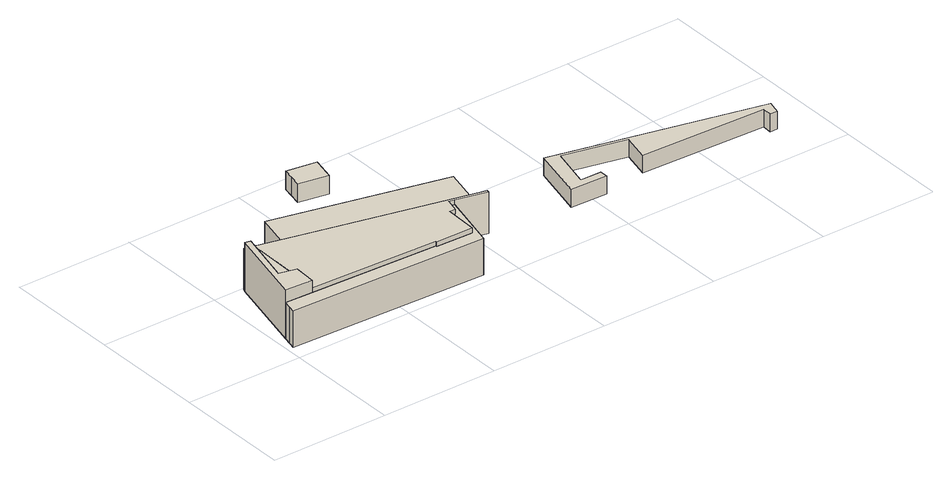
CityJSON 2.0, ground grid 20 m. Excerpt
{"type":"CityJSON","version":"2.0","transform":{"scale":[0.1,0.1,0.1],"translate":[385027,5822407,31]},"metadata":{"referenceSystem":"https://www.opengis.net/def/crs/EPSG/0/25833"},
"CityObjects":{
"building1":{"type":"Building","attributes":{"Gemeindeschluessel":"11000004","function":"51009_1610"},"address":[{"country":"Germany","locality":"Berlin"}],"children":["building1-1","building1-2"]},
"building1-1":{"type":"BuildingPart","attributes":{"BezugspunktDach":"2200","measuredHeight":8.99,"storeysAboveGround":0},"parents":["building1"],"geometry":[{"type":"Solid","lod":"1","boundaries":[[[[0,1,2,3,4,5,6,7,8,9,10,11,12]],[[13,14,15,16,17,18,19,20,21,22,23,24,25]],[[13,25,12,11]],[[14,13,11,10]],[[16,15,9,8]],[[17,16,8,7]],[[18,17,7,6]],[[19,18,6,5]],[[20,19,5,4]],[[21,20,4,3]],[[22,21,3,2]],[[23,22,2,1]],[[24,23,1,0]],[[25,24,0,12]],[[15,14,10,9]]]]}]},
"building1-2":{"type":"BuildingPart","attributes":{"BezugspunktDach":"2200","measuredHeight":8.29,"storeysAboveGround":0},"parents":["building1"],"geometry":[{"type":"MultiSurface","lod":"1","boundaries":[[[26,27,28,29,30,31]],[[32,33,34,35,15,14]],[[32,14,31,30]],[[33,32,30,29]],[[34,33,29,28]],[[35,34,28,27]],[[15,35,27,26]],[[10,9,15,26,31]],[[14,15,9,10]]]}]},
"building2":{"type":"Building","attributes":{"name":"Jugendclub","Gemeindeschluessel":"11000004","function":"31001_3061"},"address":[{"country":"Germany","locality":"Berlin","thoroughfareNumber":"210","thoroughfareName":"Heckerdamm"}],"children":["building2-1","building2-2","building2-3"]},
"building2-1":{"type":"BuildingPart","attributes":{"BezugspunktDach":"2200","measuredHeight":7.01,"storeysAboveGround":2},"parents":["building2"],"geometry":[{"type":"MultiSurface","lod":"1","boundaries":[[[36,37,38,39,40,41,42,43,44,45,46,47,48,49]],[[35,50,51,52,53,54,22,21,20,19,18,17,16,15]],[[35,15,49,48]],[[51,50,47,46]],[[55,56,57,51,46,45]],[[53,52,45,44]],[[54,53,44,43]],[[22,54,43,42]],[[21,22,42,41]],[[20,21,41,40]],[[19,20,40,39]],[[18,19,39,38]],[[17,18,38,37]],[[16,17,37,36]],[[15,16,36,49]],[[50,35,48,47]],[[52,51,57,56,55]]]}]},
"building2-2":{"type":"BuildingPart","attributes":{"BezugspunktDach":"2200","measuredHeight":7.01,"storeysAboveGround":2},"parents":["building2"],"geometry":[{"type":"Solid","lod":"1","boundaries":[[[[48,47,58,59,60,61]],[[33,32,62,50,35,34]],[[33,34,61,60]],[[32,33,60,59]],[[62,32,59,58]],[[50,62,58,47]],[[34,35,48,61]],[[35,50,47,48]]]]}]},
"building2-3":{"type":"BuildingPart","attributes":{"BezugspunktDach":"2200","measuredHeight":3.76,"storeysAboveGround":2},"parents":["building2"],"geometry":[{"type":"Solid","lod":"1","boundaries":[[[[56,63,64,57]],[[65,66,67,68]],[[65,68,57,64]],[[66,65,64,63]],[[67,66,63,56]],[[68,67,56,52,51,57]],[[57,51,52,56]]]]}]},
"building3":{"type":"Building","attributes":{"Gemeindeschluessel":"11000004","BezugspunktDach":"2200","function":"31001_3060","measuredHeight":3.34,"storeysAboveGround":1},"address":[{"country":"Germany","locality":"Berlin","thoroughfareNumber":"210 (1)","thoroughfareName":"Heckerdamm"}],"geometry":[{"type":"Solid","lod":"1","boundaries":[[[[69,70,71,72,73]],[[74,75,76,77,78]],[[74,78,73,72]],[[75,74,72,71]],[[76,75,71,70]],[[77,76,70,69]],[[78,77,69,73]]]]}]},
"building4":{"type":"Building","attributes":{"Gemeindeschluessel":"11000004","BezugspunktDach":"2200","function":"51009_1610","measuredHeight":3,"storeysAboveGround":0},"address":[{"country":"Germany","locality":"Berlin"}],"geometry":[{"type":"Solid","lod":"1","boundaries":[[[[79,80,81,82,83,84,85,86,87,88,89,90]],[[91,92,93,94,95,96,97,98,99,100,101,102]],[[91,102,90,89]],[[92,91,89,88]],[[93,92,88,87]],[[94,93,87,86]],[[95,94,86,85]],[[96,95,85,84]],[[97,96,84,83]],[[98,97,83,82]],[[99,98,82,81]],[[100,99,81,80]],[[101,100,80,79]],[[102,101,79,90]]]]}]}
},
"vertices":[
[340,5,77],[343,16,77],[364,104,77],[355,106,77],[349,83,77],[339,83,77],[337,27,77],[273,29,77],[273,31,77],[54,39,77],[8,41,77],[5,28,77],[2,16,77],[5,28,15],[8,41,15],[54,39,15],[273,31,15],[273,29,15],[337,27,15],[339,83,15],[349,83,15],[355,106,15],[364,104,15],[343,16,15],[340,5,15],[2,16,15],
[54,39,98],[56,77,98],[27,84,98],[50,178,98],[41,180,98],[8,41,98],[41,180,15],[50,178,15],[27,84,15],[56,77,15],
[273,31,85],[273,29,85],[337,27,85],[339,83,85],[349,83,85],[355,106,85],[364,104,85],[416,91,85],[417,96,85],[411,97,85],[121,166,85],[59,181,85],[56,77,85],[54,39,85],[59,181,15],[121,166,15],[411,97,15],[417,96,15],[416,91,15],[411,97,33],[411,97,52],[121,166,52],
[43,185,85],[41,180,85],[50,178,85],[27,84,85],[43,185,15],
[435,198,52],[145,267,52],[145,267,14],[435,198,14],[411,97,14],[121,166,14],
[310,329,37],[319,369,37],[268,377,37],[264,358,37],[260,338,37],[264,358,6],[268,377,6],[319,369,6],[310,329,6],[260,338,6],
[615,70,47],[615,84,47],[579,85,47],[596,155,47],[702,130,47],[691,83,47],[906,76,47],[905,60,47],[918,60,47],[924,83,47],[574,165,47],[552,72,47],[574,165,17],[924,83,17],[918,60,17],[905,60,17],[906,76,17],[691,83,17],[702,130,17],[596,155,17],[579,85,17],[615,84,17],[615,70,17],[552,72,17]
]}
